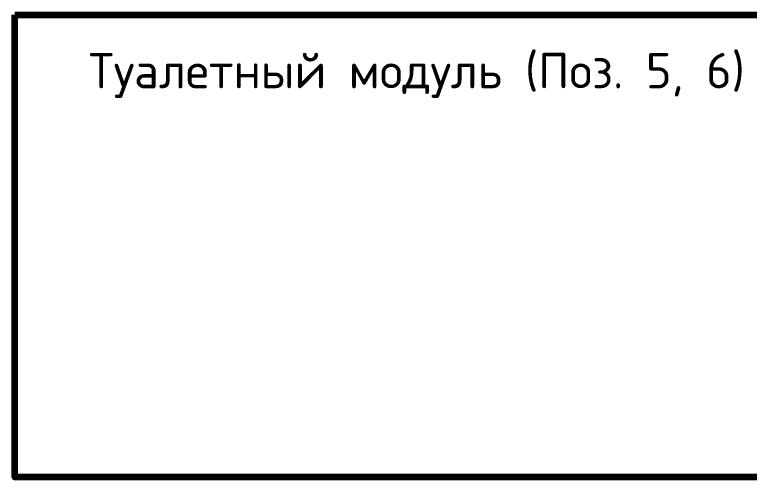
# Model space of a CAD drawing. Header units: millimetres. Extents: x 4377177 to 5189855, y -1123065 to -1017046.
# Drawn here: x 4646494 to 4750517, y -1122385 to -1056829 of the extents above; entities that cross this region are included whole.
import ezdxf

# ---------------------------------------------------------------- set-up
doc = ezdxf.new("R2010")
doc.units = ezdxf.units.MM
doc.layers.add('текст', color=7, linetype='Continuous', lineweight=20)
doc.layers.add('штриховка', color=7, linetype='Continuous', lineweight=9)
doc.styles.add('ГОСТ 2.304', font='isocpeur.ttf')

msp = doc.modelspace()

# ---------------------------------------------------------------- hatches: boundary and pattern name
at = {"layer": 'штриховка', "ltscale": 50}
h = msp.add_hatch(dxfattribs=at)
h.set_pattern_fill('HOUND', color=256, scale=25)
edge = h.paths.add_edge_path(flags=17)
edge.add_arc((4666102, -1095626.8), 310, 0, 360)
edge = h.paths.add_edge_path(flags=17)
edge.add_arc((4666102, -1095626.8), 310, 0, 360)
edge = h.paths.add_edge_path(flags=0)
edge.add_line((4666102, -1095316.8), (4666102, -1095936.8))
edge = h.paths.add_edge_path(flags=0)
edge.add_line((4665792, -1095626.8), (4666412, -1095626.8))
h = msp.add_hatch(dxfattribs=at)
h.set_pattern_fill('HOUND', color=256)
edge = h.paths.add_edge_path(flags=17)
edge.add_arc((4666102, -1095626.8), 310, 0, 360)
edge = h.paths.add_edge_path(flags=17)
edge.add_arc((4666102, -1095626.8), 310, 0, 360)
edge = h.paths.add_edge_path(flags=0)
edge.add_line((4666102, -1095316.8), (4666102, -1095936.8))
edge = h.paths.add_edge_path(flags=0)
edge.add_line((4665792, -1095626.8), (4666412, -1095626.8))

# ---------------------------------------------------------------- linework, layer by layer
at = {"linetype": 'Continuous', "lineweight": 100, "ltscale": 0.083333}
msp.add_lwpolyline([(4646493.6, -1056828.7), (4804168.6, -1056828.7), (4804168.6, -1122385.2), (4646493.6, -1122385.2)], close=True, dxfattribs=at)

# ---------------------------------------------------------------- texts
at = {"layer": 'текст', "ltscale": 25, "style": 'ГОСТ 2.304'}
msp.add_text('Туалетный модуль (Поз. 5, 6)', height=5000, dxfattribs=at).set_placement((4656980.9, -1067262.4))

doc.saveas('drawing.dxf')
